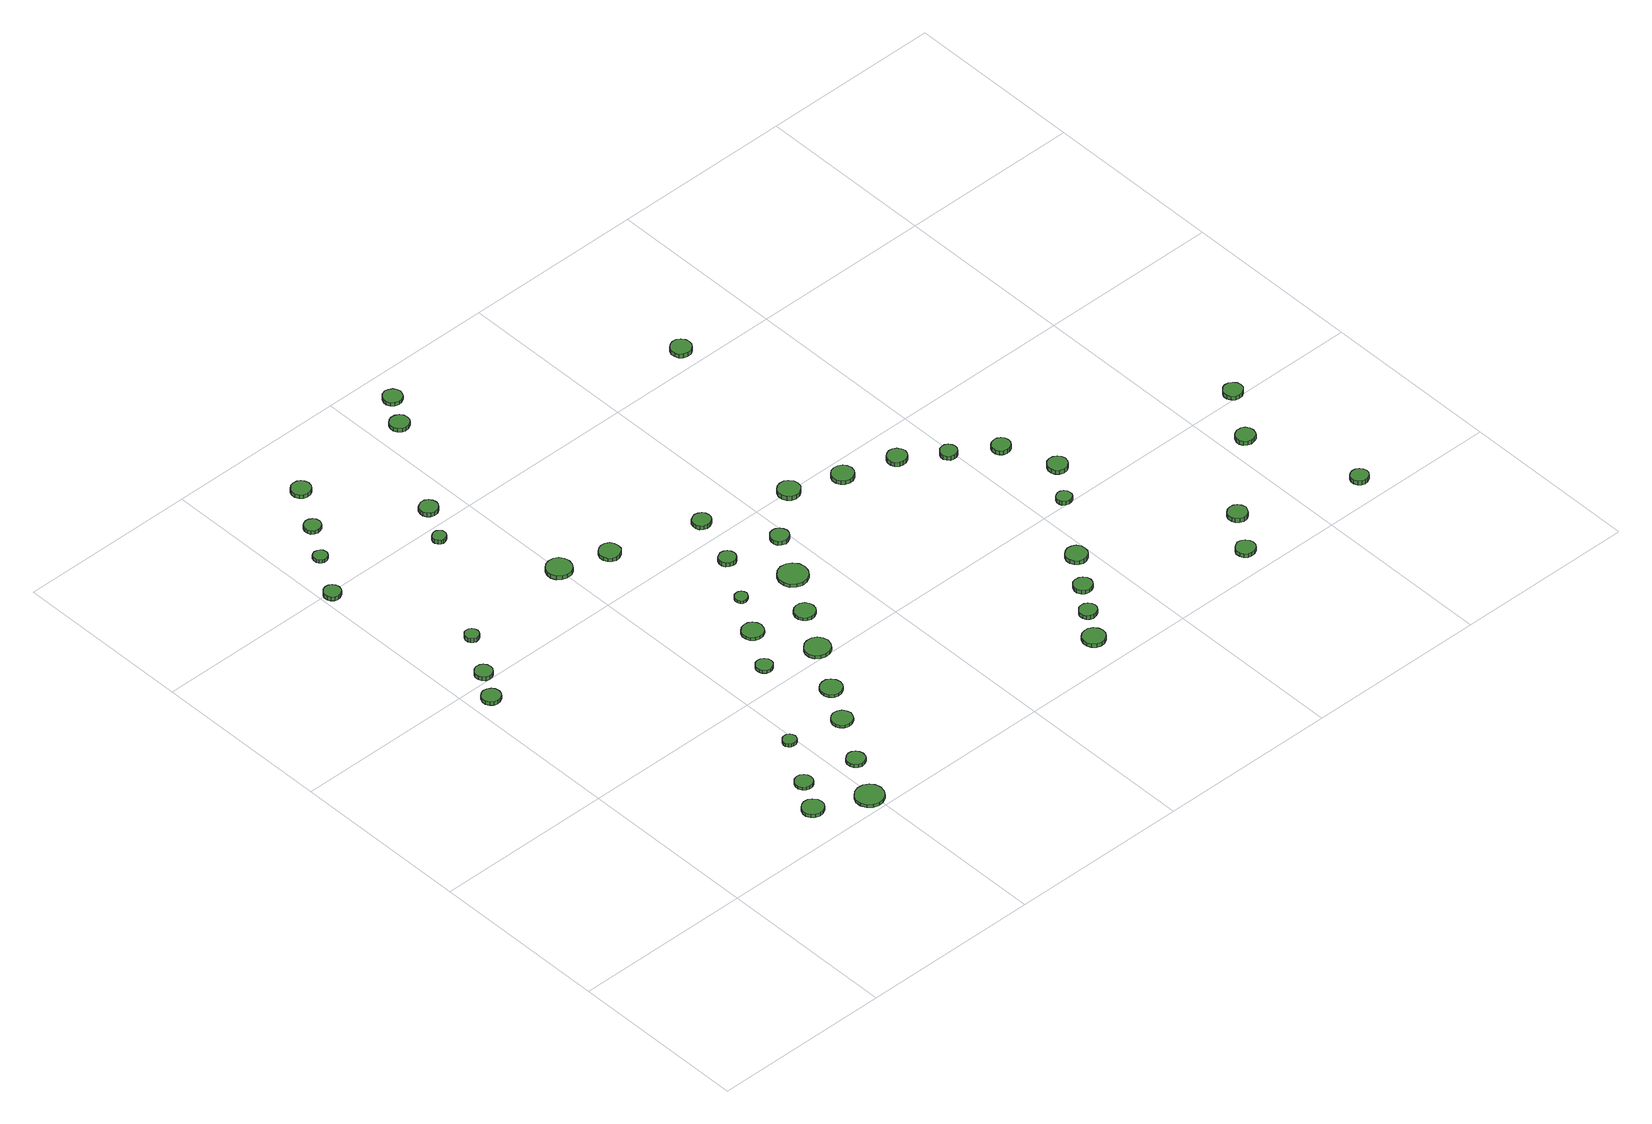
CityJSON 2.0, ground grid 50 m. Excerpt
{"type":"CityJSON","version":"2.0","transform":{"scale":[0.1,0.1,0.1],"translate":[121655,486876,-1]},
"CityObjects":{
"tree1":{"type":"SolitaryVegetationObject","attributes":{"function":"something"},"geometry":[{"type":"MultiSurface","lod":"1","boundaries":[[[0,1,2,3,4,5,6,7,8,9,10,11,12,13,14]],[[15,16,17,18,19,20,21,22,23,24,25,26,27,28,29]],[[0,29,28,1]],[[1,28,27,2]],[[2,27,26,3]],[[3,26,25,4]],[[4,25,24,5]],[[5,24,23,6]],[[6,23,22,7]],[[7,22,21,8]],[[8,21,20,9]],[[9,20,19,10]],[[10,19,18,11]],[[11,18,17,12]],[[12,17,16,13]],[[13,16,15,14]],[[14,15,29,0]]]}]},
"tree2":{"type":"SolitaryVegetationObject","attributes":{"function":"something"},"geometry":[{"type":"MultiSurface","lod":"1","boundaries":[[[30,31,32,33,34,35,36,37,38,39,40,41,42,43,44]],[[45,46,47,48,49,50,51,52,53,54,55,56,57,58,59]],[[30,59,58,31]],[[31,58,57,32]],[[32,57,56,33]],[[33,56,55,34]],[[34,55,54,35]],[[35,54,53,36]],[[36,53,52,37]],[[37,52,51,38]],[[38,51,50,39]],[[39,50,49,40]],[[40,49,48,41]],[[41,48,47,42]],[[42,47,46,43]],[[43,46,45,44]],[[44,45,59,30]]]}]},
"tree3":{"type":"SolitaryVegetationObject","attributes":{"function":"something"},"geometry":[{"type":"MultiSurface","lod":"1","boundaries":[[[60,61,62,63,64,65,66,67,68,69,70,71,72,73,74]],[[75,76,77,78,79,80,81,82,83,84,85,86,87,88,89]],[[60,89,88,61]],[[61,88,87,62]],[[62,87,86,63]],[[63,86,85,64]],[[64,85,84,65]],[[65,84,83,66]],[[66,83,82,67]],[[67,82,81,68]],[[68,81,80,69]],[[69,80,79,70]],[[70,79,78,71]],[[71,78,77,72]],[[72,77,76,73]],[[73,76,75,74]],[[74,75,89,60]]]}]},
"tree4":{"type":"SolitaryVegetationObject","attributes":{"function":"something"},"geometry":[{"type":"MultiSurface","lod":"1","boundaries":[[[90,91,92,93,94,95,96,97,98,99,100,101,102,103,104]],[[105,106,107,108,109,110,111,112,113,114,115,116,117,118,119]],[[90,119,118,91]],[[91,118,117,92]],[[92,117,116,93]],[[93,116,115,94]],[[94,115,114,95]],[[95,114,113,96]],[[96,113,112,97]],[[97,112,111,98]],[[98,111,110,99]],[[99,110,109,100]],[[100,109,108,101]],[[101,108,107,102]],[[102,107,106,103]],[[103,106,105,104]],[[104,105,119,90]]]}]},
"tree5":{"type":"SolitaryVegetationObject","attributes":{"function":"something"},"geometry":[{"type":"MultiSurface","lod":"1","boundaries":[[[120,121,122,123,124,125,126,127,128,129,130,131,132,133,134]],[[135,136,137,138,139,140,141,142,143,144,145,146,147,148,149]],[[120,149,148,121]],[[121,148,147,122]],[[122,147,146,123]],[[123,146,145,124]],[[124,145,144,125]],[[125,144,143,126]],[[126,143,142,127]],[[127,142,141,128]],[[128,141,140,129]],[[129,140,139,130]],[[130,139,138,131]],[[131,138,137,132]],[[132,137,136,133]],[[133,136,135,134]],[[134,135,149,120]]]}]},
"tree6":{"type":"SolitaryVegetationObject","attributes":{"function":"something"},"geometry":[{"type":"MultiSurface","lod":"1","boundaries":[[[150,151,152,153,154,155,156,157,158,159,160,161,162,163,164]],[[165,166,167,168,169,170,171,172,173,174,175,176,177,178,179]],[[150,179,178,151]],[[151,178,177,152]],[[152,177,176,153]],[[153,176,175,154]],[[154,175,174,155]],[[155,174,173,156]],[[156,173,172,157]],[[157,172,171,158]],[[158,171,170,159]],[[159,170,169,160]],[[160,169,168,161]],[[161,168,167,162]],[[162,167,166,163]],[[163,166,165,164]],[[164,165,179,150]]]}]},
"tree7":{"type":"SolitaryVegetationObject","attributes":{"function":"something"},"geometry":[{"type":"MultiSurface","lod":"1","boundaries":[[[180,181,182,183,184,185,186,187,188,189,190,191,192,193,194]],[[195,196,197,198,199,200,201,202,203,204,205,206,207,208,209]],[[180,209,208,181]],[[181,208,207,182]],[[182,207,206,183]],[[183,206,205,184]],[[184,205,204,185]],[[185,204,203,186]],[[186,203,202,187]],[[187,202,201,188]],[[188,201,200,189]],[[189,200,199,190]],[[190,199,198,191]],[[191,198,197,192]],[[192,197,196,193]],[[193,196,195,194]],[[194,195,209,180]]]}]},
"tree8":{"type":"SolitaryVegetationObject","attributes":{"function":"something"},"geometry":[{"type":"MultiSurface","lod":"1","boundaries":[[[210,211,212,213,214,215,216,217,218,219,220,221,222,223,224]],[[225,226,227,228,229,230,231,232,233,234,235,236,237,238,239]],[[210,239,238,211]],[[211,238,237,212]],[[212,237,236,213]],[[213,236,235,214]],[[214,235,234,215]],[[215,234,233,216]],[[216,233,232,217]],[[217,232,231,218]],[[218,231,230,219]],[[219,230,229,220]],[[220,229,228,221]],[[221,228,227,222]],[[222,227,226,223]],[[223,226,225,224]],[[224,225,239,210]]]}]},
"tree9":{"type":"SolitaryVegetationObject","attributes":{"function":"something"},"geometry":[{"type":"MultiSurface","lod":"1","boundaries":[[[240,241,242,243,244,245,246,247,248,249,250,251,252,253,254]],[[255,256,257,258,259,260,261,262,263,264,265,266,267,268,269]],[[240,269,268,241]],[[241,268,267,242]],[[242,267,266,243]],[[243,266,265,244]],[[244,265,264,245]],[[245,264,263,246]],[[246,263,262,247]],[[247,262,261,248]],[[248,261,260,249]],[[249,260,259,250]],[[250,259,258,251]],[[251,258,257,252]],[[252,257,256,253]],[[253,256,255,254]],[[254,255,269,240]]]}]},
"tree10":{"type":"SolitaryVegetationObject","attributes":{"function":"something"},"geometry":[{"type":"MultiSurface","lod":"1","boundaries":[[[270,271,272,273,274,275,276,277,278,279,280,281,282,283,284]],[[285,286,287,288,289,290,291,292,293,294,295,296,297,298,299]],[[270,299,298,271]],[[271,298,297,272]],[[272,297,296,273]],[[273,296,295,274]],[[274,295,294,275]],[[275,294,293,276]],[[276,293,292,277]],[[277,292,291,278]],[[278,291,290,279]],[[279,290,289,280]],[[280,289,288,281]],[[281,288,287,282]],[[282,287,286,283]],[[283,286,285,284]],[[284,285,299,270]]]}]},
"tree11":{"type":"SolitaryVegetationObject","attributes":{"function":"something"},"geometry":[{"type":"MultiSurface","lod":"1","boundaries":[[[300,301,302,303,304,305,306,307,308,309,310,311,312,313,314]],[[315,316,317,318,319,320,321,322,323,324,325,326,327,328,329]],[[300,329,328,301]],[[301,328,327,302]],[[302,327,326,303]],[[303,326,325,304]],[[304,325,324,305]],[[305,324,323,306]],[[306,323,322,307]],[[307,322,321,308]],[[308,321,320,309]],[[309,320,319,310]],[[310,319,318,311]],[[311,318,317,312]],[[312,317,316,313]],[[313,316,315,314]],[[314,315,329,300]]]}]},
"tree12":{"type":"SolitaryVegetationObject","attributes":{"function":"something"},"geometry":[{"type":"MultiSurface","lod":"1","boundaries":[[[330,331,332,333,334,335,336,337,338,339,340,341,342,343,344]],[[345,346,347,348,349,350,351,352,353,354,355,356,357,358,359]],[[330,359,358,331]],[[331,358,357,332]],[[332,357,356,333]],[[333,356,355,334]],[[334,355,354,335]],[[335,354,353,336]],[[336,353,352,337]],[[337,352,351,338]],[[338,351,350,339]],[[339,350,349,340]],[[340,349,348,341]],[[341,348,347,342]],[[342,347,346,343]],[[343,346,345,344]],[[344,345,359,330]]]}]},
"tree13":{"type":"SolitaryVegetationObject","attributes":{"function":"something"},"geometry":[{"type":"MultiSurface","lod":"1","boundaries":[[[360,361,362,363,364,365,366,367,368,369,370,371,372,373,374]],[[375,376,377,378,379,380,381,382,383,384,385,386,387,388,389]],[[360,389,388,361]],[[361,388,387,362]],[[362,387,386,363]],[[363,386,385,364]],[[364,385,384,365]],[[365,384,383,366]],[[366,383,382,367]],[[367,382,381,368]],[[368,381,380,369]],[[369,380,379,370]],[[370,379,378,371]],[[371,378,377,372]],[[372,377,376,373]],[[373,376,375,374]],[[374,375,389,360]]]}]},
"tree14":{"type":"SolitaryVegetationObject","attributes":{"function":"something"},"geometry":[{"type":"MultiSurface","lod":"1","boundaries":[[[390,391,392,393,394,395,396,397,398,399,400,401,402,403,404]],[[405,406,407,408,409,410,411,412,413,414,415,416,417,418,419]],[[390,419,418,391]],[[391,418,417,392]],[[392,417,416,393]],[[393,416,415,394]],[[394,415,414,395]],[[395,414,413,396]],[[396,413,412,397]],[[397,412,411,398]],[[398,411,410,399]],[[399,410,409,400]],[[400,409,408,401]],[[401,408,407,402]],[[402,407,406,403]],[[403,406,405,404]],[[404,405,419,390]]]}]},
"tree15":{"type":"SolitaryVegetationObject","attributes":{"function":"something"},"geometry":[{"type":"MultiSurface","lod":"1","boundaries":[[[420,421,422,423,424,425,426,427,428,429,430,431,432,433,434]],[[435,436,437,438,439,440,441,442,443,444,445,446,447,448,449]],[[420,449,448,421]],[[421,448,447,422]],[[422,447,446,423]],[[423,446,445,424]],[[424,445,444,425]],[[425,444,443,426]],[[426,443,442,427]],[[427,442,441,428]],[[428,441,440,429]],[[429,440,439,430]],[[430,439,438,431]],[[431,438,437,432]],[[432,437,436,433]],[[433,436,435,434]],[[434,435,449,420]]]}]},
"tree16":{"type":"SolitaryVegetationObject","attributes":{"function":"something"},"geometry":[{"type":"MultiSurface","lod":"1","boundaries":[[[450,451,452,453,454,455,456,457,458,459,460,461,462,463,464]],[[465,466,467,468,469,470,471,472,473,474,475,476,477,478,479]],[[450,479,478,451]],[[451,478,477,452]],[[452,477,476,453]],[[453,476,475,454]],[[454,475,474,455]],[[455,474,473,456]],[[456,473,472,457]],[[457,472,471,458]],[[458,471,470,459]],[[459,470,469,460]],[[460,469,468,461]],[[461,468,467,462]],[[462,467,466,463]],[[463,466,465,464]],[[464,465,479,450]]]}]},
"tree17":{"type":"SolitaryVegetationObject","attributes":{"function":"something"},"geometry":[{"type":"MultiSurface","lod":"1","boundaries":[[[480,481,482,483,484,485,486,487,488,489,490,491,492,493,494]],[[495,496,497,498,499,500,501,502,503,504,505,506,507,508,509]],[[480,509,508,481]],[[481,508,507,482]],[[482,507,506,483]],[[483,506,505,484]],[[484,505,504,485]],[[485,504,503,486]],[[486,503,502,487]],[[487,502,501,488]],[[488,501,500,489]],[[489,500,499,490]],[[490,499,498,491]],[[491,498,497,492]],[[492,497,496,493]],[[493,496,495,494]],[[494,495,509,480]]]}]},
"tree18":{"type":"SolitaryVegetationObject","attributes":{"function":"something"},"geometry":[{"type":"MultiSurface","lod":"1","boundaries":[[[510,511,512,513,514,515,516,517,518,519,520,521,522,523,524]],[[525,526,527,528,529,530,531,532,533,534,535,536,537,538,539]],[[510,539,538,511]],[[511,538,537,512]],[[512,537,536,513]],[[513,536,535,514]],[[514,535,534,515]],[[515,534,533,516]],[[516,533,532,517]],[[517,532,531,518]],[[518,531,530,519]],[[519,530,529,520]],[[520,529,528,521]],[[521,528,527,522]],[[522,527,526,523]],[[523,526,525,524]],[[524,525,539,510]]]}]},
"tree19":{"type":"SolitaryVegetationObject","attributes":{"function":"something"},"geometry":[{"type":"MultiSurface","lod":"1","boundaries":[[[540,541,542,543,544,545,546,547,548,549,550,551,552,553,554]],[[555,556,557,558,559,560,561,562,563,564,565,566,567,568,569]],[[540,569,568,541]],[[541,568,567,542]],[[542,567,566,543]],[[543,566,565,544]],[[544,565,564,545]],[[545,564,563,546]],[[546,563,562,547]],[[547,562,561,548]],[[548,561,560,549]],[[549,560,559,550]],[[550,559,558,551]],[[551,558,557,552]],[[552,557,556,553]],[[553,556,555,554]],[[554,555,569,540]]]}]},
"tree20":{"type":"SolitaryVegetationObject","attributes":{"function":"something"},"geometry":[{"type":"MultiSurface","lod":"1","boundaries":[[[570,571,572,573,574,575,576,577,578,579,580,581,582,583,584]],[[585,586,587,588,589,590,591,592,593,594,595,596,597,598,599]],[[570,599,598,571]],[[571,598,597,572]],[[572,597,596,573]],[[573,596,595,574]],[[574,595,594,575]],[[575,594,593,576]],[[576,593,592,577]],[[577,592,591,578]],[[578,591,590,579]],[[579,590,589,580]],[[580,589,588,581]],[[581,588,587,582]],[[582,587,586,583]],[[583,586,585,584]],[[584,585,599,570]]]}]},
"tree21":{"type":"SolitaryVegetationObject","attributes":{"function":"something"},"geometry":[{"type":"MultiSurface","lod":"1","boundaries":[[[600,601,602,603,604,605,606,607,608,609,610,611,612,613,614]],[[615,616,617,618,619,620,621,622,623,624,625,626,627,628,629]],[[600,629,628,601]],[[601,628,627,602]],[[602,627,626,603]],[[603,626,625,604]],[[604,625,624,605]],[[605,624,623,606]],[[606,623,622,607]],[[607,622,621,608]],[[608,621,620,609]],[[609,620,619,610]],[[610,619,618,611]],[[611,618,617,612]],[[612,617,616,613]],[[613,616,615,614]],[[614,615,629,600]]]}]},
"tree22":{"type":"SolitaryVegetationObject","attributes":{"function":"something"},"geometry":[{"type":"MultiSurface","lod":"1","boundaries":[[[630,631,632,633,634,635,636,637,638,639,640,641,642,643,644]],[[645,646,647,648,649,650,651,652,653,654,655,656,657,658,659]],[[630,659,658,631]],[[631,658,657,632]],[[632,657,656,633]],[[633,656,655,634]],[[634,655,654,635]],[[635,654,653,636]],[[636,653,652,637]],[[637,652,651,638]],[[638,651,650,639]],[[639,650,649,640]],[[640,649,648,641]],[[641,648,647,642]],[[642,647,646,643]],[[643,646,645,644]],[[644,645,659,630]]]}]},
"tree23":{"type":"SolitaryVegetationObject","attributes":{"function":"something"},"geometry":[{"type":"MultiSurface","lod":"1","boundaries":[[[660,661,662,663,664,665,666,667,668,669,670,671,672,673,674]],[[675,676,677,678,679,680,681,682,683,684,685,686,687,688,689]],[[660,689,688,661]],[[661,688,687,662]],[[662,687,686,663]],[[663,686,685,664]],[[664,685,684,665]],[[665,684,683,666]],[[666,683,682,667]],[[667,682,681,668]],[[668,681,680,669]],[[669,680,679,670]],[[670,679,678,671]],[[671,678,677,672]],[[672,677,676,673]],[[673,676,675,674]],[[674,675,689,660]]]}]},
"tree24":{"type":"SolitaryVegetationObject","attributes":{"function":"something"},"geometry":[{"type":"MultiSurface","lod":"1","boundaries":[[[690,691,692,693,694,695,696,697,698,699,700,701,702,703,704]],[[705,706,707,708,709,710,711,712,713,714,715,716,717,718,719]],[[690,719,718,691]],[[691,718,717,692]],[[692,717,716,693]],[[693,716,715,694]],[[694,715,714,695]],[[695,714,713,696]],[[696,713,712,697]],[[697,712,711,698]],[[698,711,710,699]],[[699,710,709,700]],[[700,709,708,701]],[[701,708,707,702]],[[702,707,706,703]],[[703,706,705,704]],[[704,705,719,690]]]}]},
"tree25":{"type":"SolitaryVegetationObject","attributes":{"function":"something"},"geometry":[{"type":"MultiSurface","lod":"1","boundaries":[[[720,721,722,723,724,725,726,727,728,729,730,731,732,733,734]],[[735,736,737,738,739,740,741,742,743,744,745,746,747,748,749]],[[720,749,748,721]],[[721,748,747,722]],[[722,747,746,723]],[[723,746,745,724]],[[724,745,744,725]],[[725,744,743,726]],[[726,743,742,727]],[[727,742,741,728]],[[728,741,740,729]],[[729,740,739,730]],[[730,739,738,731]],[[731,738,737,732]],[[732,737,736,733]],[[733,736,735,734]],[[734,735,749,720]]]}]},
"tree26":{"type":"SolitaryVegetationObject","attributes":{"function":"something"},"geometry":[{"type":"MultiSurface","lod":"1","boundaries":[[[750,751,752,753,754,755,756,757,758,759,760,761,762,763,764]],[[765,766,767,768,769,770,771,772,773,774,775,776,777,778,779]],[[750,779,778,751]],[[751,778,777,752]],[[752,777,776,753]],[[753,776,775,754]],[[754,775,774,755]],[[755,774,773,756]],[[756,773,772,757]],[[757,772,771,758]],[[758,771,770,759]],[[759,770,769,760]],[[760,769,768,761]],[[761,768,767,762]],[[762,767,766,763]],[[763,766,765,764]],[[764,765,779,750]]]}]},
"tree27":{"type":"SolitaryVegetationObject","attributes":{"function":"something"},"geometry":[{"type":"MultiSurface","lod":"1","boundaries":[[[780,781,782,783,784,785,786,787,788,789,790,791,792,793,794]],[[795,796,797,798,799,800,801,802,803,804,805,806,807,808,809]],[[780,809,808,781]],[[781,808,807,782]],[[782,807,806,783]],[[783,806,805,784]],[[784,805,804,785]],[[785,804,803,786]],[[786,803,802,787]],[[787,802,801,788]],[[788,801,800,789]],[[789,800,799,790]],[[790,799,798,791]],[[791,798,797,792]],[[792,797,796,793]],[[793,796,795,794]],[[794,795,809,780]]]}]},
"tree28":{"type":"SolitaryVegetationObject","attributes":{"function":"something"},"geometry":[{"type":"MultiSurface","lod":"1","boundaries":[[[810,811,812,813,814,815,816,817,818,819,820,821,822,823,824]],[[825,826,827,828,829,830,831,832,833,834,835,836,837,838,839]],[[810,839,838,811]],[[811,838,837,812]],[[812,837,836,813]],[[813,836,835,814]],[[814,835,834,815]],[[815,834,833,816]],[[816,833,832,817]],[[817,832,831,818]],[[818,831,830,819]],[[819,830,829,820]],[[820,829,828,821]],[[821,828,827,822]],[[822,827,826,823]],[[823,826,825,824]],[[824,825,839,810]]]}]},
"tree29":{"type":"SolitaryVegetationObject","attributes":{"function":"something"},"geometry":[{"type":"MultiSurface","lod":"1","boundaries":[[[840,841,842,843,844,845,846,847,848,849,850,851,852,853,854]],[[855,856,857,858,859,860,861,862,863,864,865,866,867,868,869]],[[840,869,868,841]],[[841,868,867,842]],[[842,867,866,843]],[[843,866,865,844]],[[844,865,864,845]],[[845,864,863,846]],[[846,863,862,847]],[[847,862,861,848]],[[848,861,860,849]],[[849,860,859,850]],[[850,859,858,851]],[[851,858,857,852]],[[852,857,856,853]],[[853,856,855,854]],[[854,855,869,840]]]}]},
"tree30":{"type":"SolitaryVegetationObject","attributes":{"function":"something"},"geometry":[{"type":"MultiSurface","lod":"1","boundaries":[[[870,871,872,873,874,875,876,877,878,879,880,881,882,883,884]],[[885,886,887,888,889,890,891,892,893,894,895,896,897,898,899]],[[870,899,898,871]],[[871,898,897,872]],[[872,897,896,873]],[[873,896,895,874]],[[874,895,894,875]],[[875,894,893,876]],[[876,893,892,877]],[[877,892,891,878]],[[878,891,890,879]],[[879,890,889,880]],[[880,889,888,881]],[[881,888,887,882]],[[882,887,886,883]],[[883,886,885,884]],[[884,885,899,870]]]}]},
"tree31":{"type":"SolitaryVegetationObject","attributes":{"function":"something"},"geometry":[{"type":"MultiSurface","lod":"1","boundaries":[[[900,901,902,903,904,905,906,907,908,909,910,911,912,913,914]],[[915,916,917,918,919,920,921,922,923,924,925,926,927,928,929]],[[900,929,928,901]],[[901,928,927,902]],[[902,927,926,903]],[[903,926,925,904]],[[904,925,924,905]],[[905,924,923,906]],[[906,923,922,907]],[[907,922,921,908]],[[908,921,920,909]],[[909,920,919,910]],[[910,919,918,911]],[[911,918,917,912]],[[912,917,916,913]],[[913,916,915,914]],[[914,915,929,900]]]}]},
"tree32":{"type":"SolitaryVegetationObject","attributes":{"function":"something"},"geometry":[{"type":"MultiSurface","lod":"1","boundaries":[[[930,931,932,933,934,935,936,937,938,939,940,941,942,943,944]],[[945,946,947,948,949,950,951,952,953,954,955,956,957,958,959]],[[930,959,958,931]],[[931,958,957,932]],[[932,957,956,933]],[[933,956,955,934]],[[934,955,954,935]],[[935,954,953,936]],[[936,953,952,937]],[[937,952,951,938]],[[938,951,950,939]],[[939,950,949,940]],[[940,949,948,941]],[[941,948,947,942]],[[942,947,946,943]],[[943,946,945,944]],[[944,945,959,930]]]}]},
"tree33":{"type":"SolitaryVegetationObject","attributes":{"function":"something"},"geometry":[{"type":"MultiSurface","lod":"1","boundaries":[[[960,961,962,963,964,965,966,967,968,969,970,971,972,973,974]],[[975,976,977,978,979,980,981,982,983,984,985,986,987,988,989]],[[960,989,988,961]],[[961,988,987,962]],[[962,987,986,963]],[[963,986,985,964]],[[964,985,984,965]],[[965,984,983,966]],[[966,983,982,967]],[[967,982,981,968]],[[968,981,980,969]],[[969,980,979,970]],[[970,979,978,971]],[[971,978,977,972]],[[972,977,976,973]],[[973,976,975,974]],[[974,975,989,960]]]}]},
"tree34":{"type":"SolitaryVegetationObject","attributes":{"function":"something"},"geometry":[{"type":"MultiSurface","lod":"1","boundaries":[[[990,991,992,993,994,995,996,997,998,999,1000,1001,1002,1003,1004]],[[1005,1006,1007,1008,1009,1010,1011,1012,1013,1014,1015,1016,1017,1018,1019]],[[990,1019,1018,991]],[[991,1018,1017,992]],[[992,1017,1016,993]],[[993,1016,1015,994]],[[994,1015,1014,995]],[[995,1014,1013,996]],[[996,1013,1012,997]],[[997,1012,1011,998]],[[998,1011,1010,999]],[[999,1010,1009,1000]],[[1000,1009,1008,1001]],[[1001,1008,1007,1002]],[[1002,1007,1006,1003]],[[1003,1006,1005,1004]],[[1004,1005,1019,990]]]}]},
"tree35":{"type":"SolitaryVegetationObject","attributes":{"function":"something"},"geometry":[{"type":"MultiSurface","lod":"1","boundaries":[[[1020,1021,1022,1023,1024,1025,1026,1027,1028,1029,1030,1031,1032,1033,1034]],[[1035,1036,1037,1038,1039,1040,1041,1042,1043,1044,1045,1046,1047,1048,1049]],[[1020,1049,1048,1021]],[[1021,1048,1047,1022]],[[1022,1047,1046,1023]],[[1023,1046,1045,1024]],[[1024,1045,1044,1025]],[[1025,1044,1043,1026]],[[1026,1043,1042,1027]],[[1027,1042,1041,1028]],[[1028,1041,1040,1029]],[[1029,1040,1039,1030]],[[1030,1039,1038,1031]],[[1031,1038,1037,1032]],[[1032,1037,1036,1033]],[[1033,1036,1035,1034]],[[1034,1035,1049,1020]]]}]},
"tree36":{"type":"SolitaryVegetationObject","attributes":{"function":"something"},"geometry":[{"type":"MultiSurface","lod":"1","boundaries":[[[1050,1051,1052,1053,1054,1055,1056,1057,1058,1059,1060,1061,1062,1063,1064]],[[1065,1066,1067,1068,1069,1070,1071,1072,1073,1074,1075,1076,1077,1078,1079]],[[1050,1079,1078,1051]],[[1051,1078,1077,1052]],[[1052,1077,1076,1053]],[[1053,1076,1075,1054]],[[1054,1075,1074,1055]],[[1055,1074,1073,1056]],[[1056,1073,1072,1057]],[[1057,1072,1071,1058]],[[1058,1071,1070,1059]],[[1059,1070,1069,1060]],[[1060,1069,1068,1061]],[[1061,1068,1067,1062]],[[1062,1067,1066,1063]],[[1063,1066,1065,1064]],[[1064,1065,1079,1050]]]}]},
"tree37":{"type":"SolitaryVegetationObject","attributes":{"function":"something"},"geometry":[{"type":"MultiSurface","lod":"1","boundaries":[[[1080,1081,1082,1083,1084,1085,1086,1087,1088,1089,1090,1091,1092,1093,1094]],[[1095,1096,1097,1098,1099,1100,1101,1102,1103,1104,1105,1106,1107,1108,1109]],[[1080,1109,1108,1081]],[[1081,1108,1107,1082]],[[1082,1107,1106,1083]],[[1083,1106,1105,1084]],[[1084,1105,1104,1085]],[[1085,1104,1103,1086]],[[1086,1103,1102,1087]],[[1087,1102,1101,1088]],[[1088,1101,1100,1089]],[[1089,1100,1099,1090]],[[1090,1099,1098,1091]],[[1091,1098,1097,1092]],[[1092,1097,1096,1093]],[[1093,1096,1095,1094]],[[1094,1095,1109,1080]]]}]},
"tree38":{"type":"SolitaryVegetationObject","attributes":{"function":"something"},"geometry":[{"type":"MultiSurface","lod":"1","boundaries":[[[1110,1111,1112,1113,1114,1115,1116,1117,1118,1119,1120,1121,1122,1123,1124]],[[1125,1126,1127,1128,1129,1130,1131,1132,1133,1134,1135,1136,1137,1138,1139]],[[1110,1139,1138,1111]],[[1111,1138,1137,1112]],[[1112,1137,1136,1113]],[[1113,1136,1135,1114]],[[1114,1135,1134,1115]],[[1115,1134,1133,1116]],[[1116,1133,1132,1117]],[[1117,1132,1131,1118]],[[1118,1131,1130,1119]],[[1119,1130,1129,1120]],[[1120,1129,1128,1121]],[[1121,1128,1127,1122]],[[1122,1127,1126,1123]],[[1123,1126,1125,1124]],[[1124,1125,1139,1110]]]}]},
"tree39":{"type":"SolitaryVegetationObject","attributes":{"function":"something"},"geometry":[{"type":"MultiSurface","lod":"1","boundaries":[[[1140,1141,1142,1143,1144,1145,1146,1147,1148,1149,1150,1151,1152,1153,1154]],[[1155,1156,1157,1158,1159,1160,1161,1162,1163,1164,1165,1166,1167,1168,1169]],[[1140,1169,1168,1141]],[[1141,1168,1167,1142]],[[1142,1167,1166,1143]],[[1143,1166,1165,1144]],[[1144,1165,1164,1145]],[[1145,1164,1163,1146]],[[1146,1163,1162,1147]],[[1147,1162,1161,1148]],[[1148,1161,1160,1149]],[[1149,1160,1159,1150]],[[1150,1159,1158,1151]],[[1151,1158,1157,1152]],[[1152,1157,1156,1153]],[[1153,1156,1155,1154]],[[1154,1155,1169,1140]]]}]},
"tree40":{"type":"SolitaryVegetationObject","attributes":{"function":"something"},"geometry":[{"type":"MultiSurface","lod":"1","boundaries":[[[1170,1171,1172,1173,1174,1175,1176,1177,1178,1179,1180,1181,1182,1183,1184]],[[1185,1186,1187,1188,1189,1190,1191,1192,1193,1194,1195,1196,1197,1198,1199]],[[1170,1199,1198,1171]],[[1171,1198,1197,1172]],[[1172,1197,1196,1173]],[[1173,1196,1195,1174]],[[1174,1195,1194,1175]],[[1175,1194,1193,1176]],[[1176,1193,1192,1177]],[[1177,1192,1191,1178]],[[1178,1191,1190,1179]],[[1179,1190,1189,1180]],[[1180,1189,1188,1181]],[[1181,1188,1187,1182]],[[1182,1187,1186,1183]],[[1183,1186,1185,1184]],[[1184,1185,1199,1170]]]}]},
"tree41":{"type":"SolitaryVegetationObject","attributes":{"function":"something"},"geometry":[{"type":"MultiSurface","lod":"1","boundaries":[[[1200,1201,1202,1203,1204,1205,1206,1207,1208,1209,1210,1211,1212,1213,1214]],[[1215,1216,1217,1218,1219,1220,1221,1222,1223,1224,1225,1226,1227,1228,1229]],[[1200,1229,1228,1201]],[[1201,1228,1227,1202]],[[1202,1227,1226,1203]],[[1203,1226,1225,1204]],[[1204,1225,1224,1205]],[[1205,1224,1223,1206]],[[1206,1223,1222,1207]],[[1207,1222,1221,1208]],[[1208,1221,1220,1209]],[[1209,1220,1219,1210]],[[1210,1219,1218,1211]],[[1211,1218,1217,1212]],[[1212,1217,1216,1213]],[[1213,1216,1215,1214]],[[1214,1215,1229,1200]]]}]},
"tree42":{"type":"SolitaryVegetationObject","attributes":{"function":"something"},"geometry":[{"type":"MultiSurface","lod":"1","boundaries":[[[1230,1231,1232,1233,1234,1235,1236,1237,1238,1239,1240,1241,1242,1243,1244]],[[1245,1246,1247,1248,1249,1250,1251,1252,1253,1254,1255,1256,1257,1258,1259]],[[1230,1259,1258,1231]],[[1231,1258,1257,1232]],[[1232,1257,1256,1233]],[[1233,1256,1255,1234]],[[1234,1255,1254,1235]],[[1235,1254,1253,1236]],[[1236,1253,1252,1237]],[[1237,1252,1251,1238]],[[1238,1251,1250,1239]],[[1239,1250,1249,1240]],[[1240,1249,1248,1241]],[[1241,1248,1247,1242]],[[1242,1247,1246,1243]],[[1243,1246,1245,1244]],[[1244,1245,1259,1230]]]}]},
"tree43":{"type":"SolitaryVegetationObject","attributes":{"function":"something"},"geometry":[{"type":"MultiSurface","lod":"1","boundaries":[[[1260,1261,1262,1263,1264,1265,1266,1267,1268,1269,1270,1271,1272,1273,1274]],[[1275,1276,1277,1278,1279,1280,1281,1282,1283,1284,1285,1286,1287,1288,1289]],[[1260,1289,1288,1261]],[[1261,1288,1287,1262]],[[1262,1287,1286,1263]],[[1263,1286,1285,1264]],[[1264,1285,1284,1265]],[[1265,1284,1283,1266]],[[1266,1283,1282,1267]],[[1267,1282,1281,1268]],[[1268,1281,1280,1269]],[[1269,1280,1279,1270]],[[1270,1279,1278,1271]],[[1271,1278,1277,1272]],[[1272,1277,1276,1273]],[[1273,1276,1275,1274]],[[1274,1275,1289,1260]]]}]},
"tree44":{"type":"SolitaryVegetationObject","attributes":{"function":"something"},"geometry":[{"type":"MultiSurface","lod":"1","boundaries":[[[1290,1291,1292,1293,1294,1295,1296,1297,1298,1299,1300,1301,1302,1303,1304]],[[1305,1306,1307,1308,1309,1310,1311,1312,1313,1314,1315,1316,1317,1318,1319]],[[1290,1319,1318,1291]],[[1291,1318,1317,1292]],[[1292,1317,1316,1293]],[[1293,1316,1315,1294]],[[1294,1315,1314,1295]],[[1295,1314,1313,1296]],[[1296,1313,1312,1297]],[[1297,1312,1311,1298]],[[1298,1311,1310,1299]],[[1299,1310,1309,1300]],[[1300,1309,1308,1301]],[[1301,1308,1307,1302]],[[1302,1307,1306,1303]],[[1303,1306,1305,1304]],[[1304,1305,1319,1290]]]}]},
"tree45":{"type":"SolitaryVegetationObject","attributes":{"function":"something"},"geometry":[{"type":"MultiSurface","lod":"1","boundaries":[[[1320,1321,1322,1323,1324,1325,1326,1327,1328,1329,1330,1331,1332,1333,1334]],[[1335,1336,1337,1338,1339,1340,1341,1342,1343,1344,1345,1346,1347,1348,1349]],[[1320,1349,1348,1321]],[[1321,1348,1347,1322]],[[1322,1347,1346,1323]],[[1323,1346,1345,1324]],[[1324,1345,1344,1325]],[[1325,1344,1343,1326]],[[1326,1343,1342,1327]],[[1327,1342,1341,1328]],[[1328,1341,1340,1329]],[[1329,1340,1339,1330]],[[1330,1339,1338,1331]],[[1331,1338,1337,1332]],[[1332,1337,1336,1333]],[[1333,1336,1335,1334]],[[1334,1335,1349,1320]]]}]},
"tree46":{"type":"SolitaryVegetationObject","attributes":{"function":"something"},"geometry":[{"type":"MultiSurface","lod":"1","boundaries":[[[1350,1351,1352,1353,1354,1355,1356,1357,1358,1359,1360,1361,1362,1363,1364]],[[1365,1366,1367,1368,1369,1370,1371,1372,1373,1374,1375,1376,1377,1378,1379]],[[1350,1379,1378,1351]],[[1351,1378,1377,1352]],[[1352,1377,1376,1353]],[[1353,1376,1375,1354]],[[1354,1375,1374,1355]],[[1355,1374,1373,1356]],[[1356,1373,1372,1357]],[[1357,1372,1371,1358]],[[1358,1371,1370,1359]],[[1359,1370,1369,1360]],[[1360,1369,1368,1361]],[[1361,1368,1367,1362]],[[1362,1367,1366,1363]],[[1363,1366,1365,1364]],[[1364,1365,1379,1350]]]}]}
},
"vertices":[
[83,946,17],[81,957,17],[75,965,17],[65,971,17],[55,972,17],[45,969,17],[37,962,17],[32,952,17],[32,941,17],[37,931,17],[45,924,17],[55,921,17],[65,922,17],[75,927,17],[81,936,17],[81,936,6],[75,927,6],[65,922,6],[55,921,6],[45,924,6],[37,931,6],[32,941,6],[32,952,6],[37,962,6],[45,969,6],[55,972,6],[65,971,6],[75,965,6],[81,957,6],[83,946,6],
[386,109,16],[384,121,16],[376,131,16],[366,137,16],[354,138,16],[342,134,16],[333,126,16],[328,115,16],[328,103,16],[333,92,16],[342,84,16],[354,80,16],[366,81,16],[376,87,16],[384,97,16],[384,97,6],[376,87,6],[366,81,6],[354,80,6],[342,84,6],[333,92,6],[328,103,6],[328,115,6],[333,126,6],[342,134,6],[354,138,6],[366,137,6],[376,131,6],[384,121,6],[386,109,6],
[128,1024,18],[126,1034,18],[120,1042,18],[112,1047,18],[102,1048,18],[92,1045,18],[85,1038,18],[81,1029,18],[81,1019,18],[85,1010,18],[92,1003,18],[102,1000,18],[112,1001,18],[120,1006,18],[126,1014,18],[126,1014,6],[120,1006,6],[112,1001,6],[102,1000,6],[92,1003,6],[85,1010,6],[81,1019,6],[81,1029,6],[85,1038,6],[92,1045,6],[102,1048,6],[112,1047,6],[120,1042,6],[126,1034,6],[128,1024,6],
[429,193,16],[427,203,16],[421,211,16],[413,216,16],[403,217,16],[393,214,16],[386,207,16],[382,198,16],[382,188,16],[386,179,16],[393,172,16],[403,169,16],[413,170,16],[421,175,16],[427,183,16],[427,183,7],[421,175,7],[413,170,7],[403,169,7],[393,172,7],[386,179,7],[382,188,7],[382,198,7],[386,207,7],[393,214,7],[403,217,7],[413,216,7],[421,211,7],[427,203,7],[429,193,7],
[54,1491,19],[52,1500,19],[47,1508,19],[38,1513,19],[29,1514,19],[20,1511,19],[13,1504,19],[9,1496,19],[9,1486,19],[13,1477,19],[20,1471,19],[29,1468,19],[38,1469,19],[47,1474,19],[52,1481,19],[52,1481,6],[47,1474,6],[38,1469,6],[29,1468,6],[20,1471,6],[13,1477,6],[9,1486,6],[9,1496,6],[13,1504,6],[20,1511,6],[29,1514,6],[38,1513,6],[47,1508,6],[52,1500,6],[54,1491,6],
[529,48,15],[525,64,15],[516,76,15],[502,84,15],[486,86,15],[471,81,15],[459,70,15],[452,56,15],[452,40,15],[459,25,15],[471,14,15],[486,9,15],[502,11,15],[516,19,15],[525,32,15],[525,32,6],[516,19,6],[502,11,6],[486,9,6],[471,14,6],[459,25,6],[452,40,6],[452,56,6],[459,70,6],[471,81,6],[486,86,6],[502,84,6],[516,76,6],[525,64,6],[529,48,6],
[190,1138,24],[188,1146,24],[184,1152,24],[177,1156,24],[169,1157,24],[162,1155,24],[156,1149,24],[153,1142,24],[153,1134,24],[156,1127,24],[162,1122,24],[169,1119,24],[177,1120,24],[184,1124,24],[188,1130,24],[188,1130,11],[184,1124,11],[177,1120,11],[169,1119,11],[162,1122,11],[156,1127,11],[153,1134,11],[153,1142,11],[156,1149,11],[162,1155,11],[169,1157,11],[177,1156,11],[184,1152,11],[188,1146,11],[190,1138,11],
[502,328,17],[500,336,17],[496,342,17],[489,346,17],[481,347,17],[474,344,17],[468,339,17],[465,332,17],[465,324,17],[468,317,17],[474,312,17],[481,310,17],[489,311,17],[496,314,17],[500,321,17],[500,321,7],[496,314,7],[489,311,7],[481,310,7],[474,312,7],[468,317,7],[465,324,7],[465,332,7],[468,339,7],[474,344,7],[481,347,7],[489,346,7],[496,342,7],[500,336,7],[502,328,7],
[121,1609,16],[119,1617,16],[114,1623,16],[107,1627,16],[99,1628,16],[92,1626,16],[86,1621,16],[83,1613,16],[83,1605,16],[86,1598,16],[92,1593,16],[99,1590,16],[107,1591,16],[114,1595,16],[119,1602,16],[119,1602,6],[114,1595,6],[107,1591,6],[99,1590,6],[92,1593,6],[86,1598,6],[83,1605,6],[83,1613,6],[86,1621,6],[92,1626,6],[99,1628,6],[107,1627,6],[114,1623,6],[119,1617,6],[121,1609,6],
[581,168,16],[579,178,16],[573,186,16],[564,192,16],[554,193,16],[544,189,16],[536,182,16],[532,173,16],[532,162,16],[536,153,16],[544,146,16],[554,142,16],[564,144,16],[573,149,16],[579,157,16],[579,157,6],[573,149,6],[564,144,6],[554,142,6],[544,146,6],[536,153,6],[532,162,6],[532,173,6],[536,182,6],[544,189,6],[554,193,6],[564,192,6],[573,186,6],[579,178,6],[581,168,6],
[185,1702,17],[183,1712,17],[177,1719,17],[169,1724,17],[160,1725,17],[151,1722,17],[143,1716,17],[140,1707,17],[140,1698,17],[143,1689,17],[151,1683,17],[160,1680,17],[169,1681,17],[177,1685,17],[183,1693,17],[183,1693,6],[177,1685,6],[169,1681,6],[160,1680,6],[151,1683,6],[143,1689,6],[140,1698,6],[140,1707,6],[143,1716,6],[151,1722,6],[160,1725,6],[169,1724,6],[177,1719,6],[183,1712,6],[185,1702,6],
[661,298,15],[658,310,15],[651,320,15],[641,325,15],[629,327,15],[618,323,15],[609,315,15],[604,304,15],[604,292,15],[609,282,15],[618,274,15],[629,270,15],[641,271,15],[651,277,15],[658,287,15],[658,287,7],[651,277,7],[641,271,7],[629,270,7],[618,274,7],[609,282,7],[604,292,7],[604,304,7],[609,315,7],[618,323,7],[629,327,7],[641,325,7],[651,320,7],[658,310,7],[661,298,7],
[261,1821,17],[258,1832,17],[252,1841,17],[243,1846,17],[232,1847,17],[221,1844,17],[213,1836,17],[208,1826,17],[208,1815,17],[213,1805,17],[221,1798,17],[232,1795,17],[243,1796,17],[252,1801,17],[258,1810,17],[258,1810,5],[252,1801,5],[243,1796,5],[232,1795,5],[221,1798,5],[213,1805,5],[208,1815,5],[208,1826,5],[213,1836,5],[221,1844,5],[232,1847,5],[243,1846,5],[252,1841,5],[258,1832,5],[261,1821,5],
[648,571,16],[646,580,16],[640,588,16],[632,593,16],[623,594,16],[614,591,16],[606,584,16],[603,576,16],[603,566,16],[606,558,16],[614,551,16],[623,548,16],[632,549,16],[640,554,16],[646,562,16],[646,562,7],[640,554,7],[632,549,7],[623,548,7],[614,551,7],[606,558,7],[603,566,7],[603,576,7],[606,584,7],[614,591,7],[623,594,7],[632,593,7],[640,588,7],[646,580,7],[648,571,7],
[378,1457,22],[377,1465,22],[372,1471,22],[366,1475,22],[358,1476,22],[351,1473,22],[345,1468,22],[342,1461,22],[342,1454,22],[345,1447,22],[351,1441,22],[358,1439,22],[366,1440,22],[372,1444,22],[377,1450,22],[377,1450,9],[372,1444,9],[366,1440,9],[358,1439,9],[351,1441,9],[345,1447,9],[342,1454,9],[342,1461,9],[345,1468,9],[351,1473,9],[358,1476,9],[366,1475,9],[372,1471,9],[377,1465,9],[378,1457,9],
[720,399,15],[717,411,15],[710,422,15],[699,428,15],[687,429,15],[675,425,15],[666,417,15],[661,405,15],[661,393,15],[666,382,15],[675,373,15],[687,369,15],[699,371,15],[710,377,15],[717,387,15],[717,387,7],[710,377,7],[699,371,7],[687,369,7],[675,373,7],[666,382,7],[661,393,7],[661,405,7],[666,417,7],[675,425,7],[687,429,7],[699,428,7],[710,422,7],[717,411,7],[720,399,7],
[533,1175,18],[530,1189,18],[522,1201,18],[510,1208,18],[495,1209,18],[482,1205,18],[471,1195,18],[465,1182,18],[465,1168,18],[471,1155,18],[482,1145,18],[495,1141,18],[510,1142,18],[522,1149,18],[530,1161,18],[530,1161,6],[522,1149,6],[510,1142,6],[495,1141,6],[482,1145,6],[471,1155,6],[465,1168,6],[465,1182,6],[471,1195,6],[482,1205,6],[495,1209,6],[510,1208,6],[522,1201,6],[530,1189,6],[533,1175,6],
[441,1556,18],[439,1566,18],[433,1574,18],[424,1580,18],[414,1581,18],[404,1577,18],[396,1571,18],[392,1561,18],[392,1551,18],[396,1541,18],[404,1535,18],[414,1531,18],[424,1532,18],[433,1538,18],[439,1546,18],[439,1546,5],[433,1538,5],[424,1532,5],[414,1531,5],[404,1535,5],[396,1541,5],[392,1551,5],[392,1561,5],[396,1571,5],[404,1577,5],[414,1581,5],[424,1580,5],[433,1574,5],[439,1566,5],[441,1556,5],
[720,683,16],[717,695,16],[710,705,16],[700,711,16],[687,712,16],[676,708,16],[667,700,16],[662,689,16],[662,677,16],[667,666,16],[676,658,16],[687,654,16],[700,655,16],[710,661,16],[717,671,16],[717,671,7],[710,661,7],[700,655,7],[687,654,7],[676,658,7],[667,666,7],[662,677,7],[662,689,7],[667,700,7],[676,708,7],[687,712,7],[700,711,7],[710,705,7],[717,695,7],[720,683,7],
[800,529,17],[797,543,17],[788,555,17],[776,562,17],[761,563,17],[748,559,17],[737,549,17],[731,536,17],[731,522,17],[737,509,17],[748,499,17],[761,495,17],[776,496,17],[788,503,17],[797,515,17],[797,515,7],[788,503,7],[776,496,7],[761,495,7],[748,499,7],[737,509,7],[731,522,7],[731,536,7],[737,549,7],[748,559,7],[761,563,7],[776,562,7],[788,555,7],[797,543,7],[800,529,7],
[661,1135,16],[659,1147,16],[652,1157,16],[641,1163,16],[629,1164,16],[618,1160,16],[609,1152,16],[604,1141,16],[604,1129,16],[609,1118,16],[618,1110,16],[629,1106,16],[641,1108,16],[652,1114,16],[659,1123,16],[659,1123,5],[652,1114,5],[641,1108,5],[629,1106,5],[618,1110,5],[609,1118,5],[604,1129,5],[604,1141,5],[609,1152,5],[618,1160,5],[629,1164,5],[641,1163,5],[652,1157,5],[659,1147,5],[661,1135,5],
[774,794,15],[772,801,15],[768,807,15],[761,811,15],[754,811,15],[747,809,15],[742,804,15],[739,797,15],[739,790,15],[742,783,15],[747,778,15],[754,776,15],[761,777,15],[768,781,15],[772,787,15],[772,787,6],[768,781,6],[761,777,6],[754,776,6],[747,778,6],[742,783,6],[739,790,6],[739,797,6],[742,804,6],[747,809,6],[754,811,6],[761,811,6],[768,807,6],[772,801,6],[774,794,6],
[862,649,15],[860,660,15],[853,670,15],[843,676,15],[831,677,15],[820,673,15],[811,665,15],[806,654,15],[806,643,15],[811,632,15],[820,624,15],[831,620,15],[843,622,15],[853,627,15],[860,637,15],[860,637,6],[853,627,6],[843,622,6],[831,620,6],[820,624,6],[811,632,6],[806,643,6],[806,654,6],[811,665,6],[820,673,6],[831,677,6],[843,676,6],[853,670,6],[860,660,6],[862,649,6],
[849,919,19],[847,928,19],[842,936,19],[833,941,19],[824,942,19],[815,939,19],[807,933,19],[803,924,19],[803,914,19],[807,905,19],[815,899,19],[824,896,19],[833,897,19],[842,902,19],[847,910,19],[847,910,6],[842,902,6],[833,897,6],[824,896,6],[815,899,6],[807,905,6],[803,914,6],[803,924,6],[807,933,6],[815,939,6],[824,942,6],[833,941,6],[842,936,6],[847,928,6],[849,919,6],
[603,1833,16],[601,1844,16],[595,1853,16],[585,1858,16],[574,1859,16],[564,1856,16],[556,1849,16],[551,1839,16],[551,1828,16],[556,1818,16],[564,1810,16],[574,1807,16],[585,1808,16],[595,1814,16],[601,1822,16],[601,1822,5],[595,1814,5],[585,1808,5],[574,1807,5],[564,1810,5],[556,1818,5],[551,1828,5],[551,1839,5],[556,1849,5],[564,1856,5],[574,1859,5],[585,1858,5],[595,1853,5],[601,1844,5],[603,1833,5],
[943,766,16],[940,782,16],[930,796,16],[916,804,16],[899,806,16],[884,801,16],[871,789,16],[865,774,16],[865,758,16],[871,743,16],[884,732,16],[899,726,16],[916,728,16],[930,736,16],[940,750,16],[940,750,6],[930,736,6],[916,728,6],[899,726,6],[884,732,6],[871,743,6],[865,758,6],[865,774,6],[871,789,6],[884,801,6],[899,806,6],[916,804,6],[930,796,6],[940,782,6],[943,766,6],
[896,1060,22],[894,1070,22],[888,1078,22],[879,1083,22],[869,1085,22],[859,1081,22],[851,1075,22],[847,1065,22],[847,1055,22],[851,1046,22],[859,1039,22],[869,1035,22],[879,1037,22],[888,1042,22],[894,1050,22],[894,1050,9],[888,1042,9],[879,1037,9],[869,1035,9],[859,1039,9],[851,1046,9],[847,1055,9],[847,1065,9],[851,1075,9],[859,1081,9],[869,1085,9],[879,1083,9],[888,1078,9],[894,1070,9],[896,1060,9],
[655,1914,16],[653,1924,16],[647,1933,16],[637,1938,16],[627,1940,16],[616,1936,16],[608,1929,16],[604,1919,16],[604,1909,16],[608,1899,16],[616,1892,16],[627,1888,16],[637,1889,16],[647,1895,16],[653,1904,16],[653,1904,5],[647,1895,5],[637,1889,5],[627,1888,5],[616,1892,5],[608,1899,5],[604,1909,5],[604,1919,5],[608,1929,5],[616,1936,5],[627,1940,5],[637,1938,5],[647,1933,5],[653,1924,5],[655,1914,5],
[999,889,20],[997,899,20],[991,907,20],[982,913,20],[972,914,20],[962,911,20],[954,904,20],[950,894,20],[950,884,20],[954,875,20],[962,868,20],[972,864,20],[982,866,20],[991,871,20],[997,879,20],[997,879,7],[991,871,7],[982,866,7],[972,864,7],[962,868,7],[954,875,7],[950,884,7],[950,894,7],[954,904,7],[962,911,7],[972,914,7],[982,913,7],[991,907,7],[997,899,7],[999,889,7],
[1319,94,17],[1316,106,17],[1308,117,17],[1297,123,17],[1285,124,17],[1272,120,17],[1263,112,17],[1258,100,17],[1258,87,17],[1263,76,17],[1272,67,17],[1285,63,17],[1297,64,17],[1308,71,17],[1316,81,17],[1316,81,6],[1308,71,6],[1297,64,6],[1285,63,6],[1272,67,6],[1263,76,6],[1258,87,6],[1258,100,6],[1263,112,6],[1272,120,6],[1285,124,6],[1297,123,6],[1308,117,6],[1316,106,6],[1319,94,6],
[1367,173,18],[1365,183,18],[1359,191,18],[1350,196,18],[1340,197,18],[1331,194,18],[1324,187,18],[1320,178,18],[1320,168,18],[1324,159,18],[1331,153,18],[1340,150,18],[1350,151,18],[1359,156,18],[1365,164,18],[1365,164,6],[1359,156,6],[1350,151,6],[1340,150,6],[1331,153,6],[1324,159,6],[1320,168,6],[1320,178,6],[1324,187,6],[1331,194,6],[1340,197,6],[1350,196,6],[1359,191,6],[1365,183,6],[1367,173,6],
[1137,998,19],[1135,1010,19],[1127,1021,19],[1117,1027,19],[1104,1028,19],[1092,1024,19],[1083,1016,19],[1078,1005,19],[1078,992,19],[1083,981,19],[1092,972,19],[1104,969,19],[1117,970,19],[1127,976,19],[1135,986,19],[1135,986,6],[1127,976,6],[1117,970,6],[1104,969,6],[1092,972,6],[1083,981,6],[1078,992,6],[1078,1005,6],[1083,1016,6],[1092,1024,6],[1104,1028,6],[1117,1027,6],[1127,1021,6],[1135,1010,6],[1137,998,6],
[1425,252,16],[1423,262,16],[1416,271,16],[1407,276,16],[1397,277,16],[1386,274,16],[1379,267,16],[1374,257,16],[1374,247,16],[1379,237,16],[1386,230,16],[1397,227,16],[1407,228,16],[1416,233,16],[1423,242,16],[1423,242,5],[1416,233,5],[1407,228,5],[1397,227,5],[1386,230,5],[1379,237,5],[1374,247,5],[1374,257,5],[1379,267,5],[1386,274,5],[1397,277,5],[1407,276,5],[1416,271,5],[1423,262,5],[1425,252,5],
[1274,951,17],[1271,963,17],[1264,973,17],[1253,979,17],[1241,980,17],[1229,977,17],[1220,968,17],[1215,957,17],[1215,944,17],[1220,933,17],[1229,925,17],[1241,921,17],[1253,922,17],[1264,929,17],[1271,939,17],[1271,939,5],[1264,929,5],[1253,922,5],[1241,921,5],[1229,925,5],[1220,933,5],[1215,944,5],[1215,957,5],[1220,968,5],[1229,977,5],[1241,980,5],[1253,979,5],[1264,973,5],[1271,963,5],[1274,951,5],
[1492,344,17],[1490,356,17],[1483,366,17],[1472,372,17],[1460,373,17],[1449,369,17],[1440,361,17],[1435,350,17],[1435,338,17],[1440,327,17],[1449,319,17],[1460,315,17],[1472,316,17],[1483,322,17],[1490,332,17],[1490,332,5],[1483,322,5],[1472,316,5],[1460,315,5],[1449,319,5],[1440,327,5],[1435,338,5],[1435,350,5],[1440,361,5],[1449,369,5],[1460,373,5],[1472,372,5],[1483,366,5],[1490,356,5],[1492,344,5],
[1411,905,19],[1408,916,19],[1402,925,19],[1392,931,19],[1381,932,19],[1371,928,19],[1362,921,19],[1358,911,19],[1358,900,19],[1362,889,19],[1371,882,19],[1381,879,19],[1392,880,19],[1402,885,19],[1408,894,19],[1408,894,6],[1402,885,6],[1392,880,6],[1381,879,6],[1371,882,6],[1362,889,6],[1358,900,6],[1358,911,6],[1362,921,6],[1371,928,6],[1381,932,6],[1392,931,6],[1402,925,6],[1408,916,6],[1411,905,6],
[1293,1556,23],[1291,1567,23],[1284,1577,23],[1274,1583,23],[1262,1584,23],[1251,1580,23],[1242,1572,23],[1238,1562,23],[1238,1550,23],[1242,1539,23],[1251,1532,23],[1262,1528,23],[1274,1529,23],[1284,1535,23],[1291,1544,23],[1291,1544,10],[1284,1535,10],[1274,1529,10],[1262,1528,10],[1251,1532,10],[1242,1539,10],[1238,1550,10],[1238,1562,10],[1242,1572,10],[1251,1580,10],[1262,1584,10],[1274,1583,10],[1284,1577,10],[1291,1567,10],[1293,1556,10],
[1601,514,21],[1600,523,21],[1595,530,21],[1587,534,21],[1579,535,21],[1571,532,21],[1564,527,21],[1561,519,21],[1561,510,21],[1564,502,21],[1571,497,21],[1579,494,21],[1587,495,21],[1595,499,21],[1600,506,21],[1600,506,9],[1595,499,9],[1587,495,9],[1579,494,9],[1571,497,9],[1564,502,9],[1561,510,9],[1561,519,9],[1564,527,9],[1571,532,9],[1579,535,9],[1587,534,9],[1595,530,9],[1600,523,9],[1601,514,9],
[1510,830,22],[1508,839,22],[1502,847,22],[1494,852,22],[1485,852,22],[1476,850,22],[1469,843,22],[1465,835,22],[1465,825,22],[1469,817,22],[1476,810,22],[1485,808,22],[1494,808,22],[1502,813,22],[1508,821,22],[1508,821,9],[1502,813,9],[1494,808,9],[1485,808,9],[1476,810,9],[1469,817,9],[1465,825,9],[1465,835,9],[1469,843,9],[1476,850,9],[1485,852,9],[1494,852,9],[1502,847,9],[1508,839,9],[1510,830,9],
[1807,75,20],[1805,85,20],[1798,94,20],[1789,100,20],[1778,101,20],[1768,97,20],[1760,90,20],[1755,80,20],[1755,69,20],[1760,59,20],[1768,52,20],[1778,49,20],[1789,50,20],[1798,55,20],[1805,64,20],[1805,64,8],[1798,55,8],[1789,50,8],[1778,49,8],[1768,52,8],[1760,59,8],[1755,69,8],[1755,80,8],[1760,90,8],[1768,97,8],[1778,101,8],[1789,100,8],[1798,94,8],[1805,85,8],[1807,75,8],
[1616,753,29],[1614,763,29],[1608,771,29],[1599,776,29],[1589,777,29],[1579,774,29],[1571,767,29],[1567,758,29],[1567,747,29],[1571,738,29],[1579,731,29],[1589,728,29],[1599,729,29],[1608,734,29],[1614,742,29],[1614,742,16],[1608,734,16],[1599,729,16],[1589,728,16],[1579,731,16],[1571,738,16],[1567,747,16],[1567,758,16],[1571,767,16],[1579,774,16],[1589,777,16],[1599,776,16],[1608,771,16],[1614,763,16],[1616,753,16],
[1674,609,27],[1671,620,27],[1665,629,27],[1655,634,27],[1644,635,27],[1633,632,27],[1625,624,27],[1621,614,27],[1621,603,27],[1625,593,27],[1633,585,27],[1644,582,27],[1655,583,27],[1665,589,27],[1671,598,27],[1671,598,14],[1665,589,14],[1655,583,14],[1644,582,14],[1633,585,14],[1625,593,14],[1621,603,14],[1621,614,14],[1625,624,14],[1633,632,14],[1644,635,14],[1655,634,14],[1665,629,14],[1671,620,14],[1674,609,14],
[1881,182,20],[1878,193,20],[1872,202,20],[1863,207,20],[1852,208,20],[1841,205,20],[1833,198,20],[1829,188,20],[1829,177,20],[1833,167,20],[1841,160,20],[1852,156,20],[1863,157,20],[1872,163,20],[1878,172,20],[1878,172,7],[1872,163,7],[1863,157,7],[1852,156,7],[1841,160,7],[1833,167,7],[1829,177,7],[1829,188,7],[1833,198,7],[1841,205,7],[1852,208,7],[1863,207,7],[1872,202,7],[1878,193,7],[1881,182,7],
[2086,374,22],[2084,385,22],[2078,394,22],[2068,399,22],[2057,400,22],[2047,397,22],[2039,390,22],[2034,380,22],[2034,369,22],[2039,359,22],[2047,352,22],[2057,348,22],[2068,350,22],[2078,355,22],[2084,364,22],[2084,364,9],[2078,355,9],[2068,350,9],[2057,348,9],[2047,352,9],[2039,359,9],[2034,369,9],[2034,380,9],[2039,390,9],[2047,397,9],[2057,400,9],[2068,399,9],[2078,394,9],[2084,385,9],[2086,374,9],
[2189,75,21],[2187,85,21],[2181,93,21],[2172,98,21],[2162,99,21],[2153,96,21],[2146,90,21],[2142,80,21],[2142,71,21],[2146,61,21],[2153,55,21],[2162,52,21],[2172,53,21],[2181,58,21],[2187,66,21],[2187,66,8],[2181,58,8],[2172,53,8],[2162,52,8],[2153,55,8],[2146,61,8],[2142,71,8],[2142,80,8],[2146,90,8],[2153,96,8],[2162,99,8],[2172,98,8],[2181,93,8],[2187,85,8],[2189,75,8],
[2175,514,24],[2173,525,24],[2166,533,24],[2157,539,24],[2146,540,24],[2136,537,24],[2128,529,24],[2123,519,24],[2123,509,24],[2128,499,24],[2136,491,24],[2146,488,24],[2157,489,24],[2166,495,24],[2173,503,24],[2173,503,12],[2166,495,12],[2157,489,12],[2146,488,12],[2136,491,12],[2128,499,12],[2123,509,12],[2123,519,12],[2128,529,12],[2136,537,12],[2146,540,12],[2157,539,12],[2166,533,12],[2173,525,12],[2175,514,12]
]}
